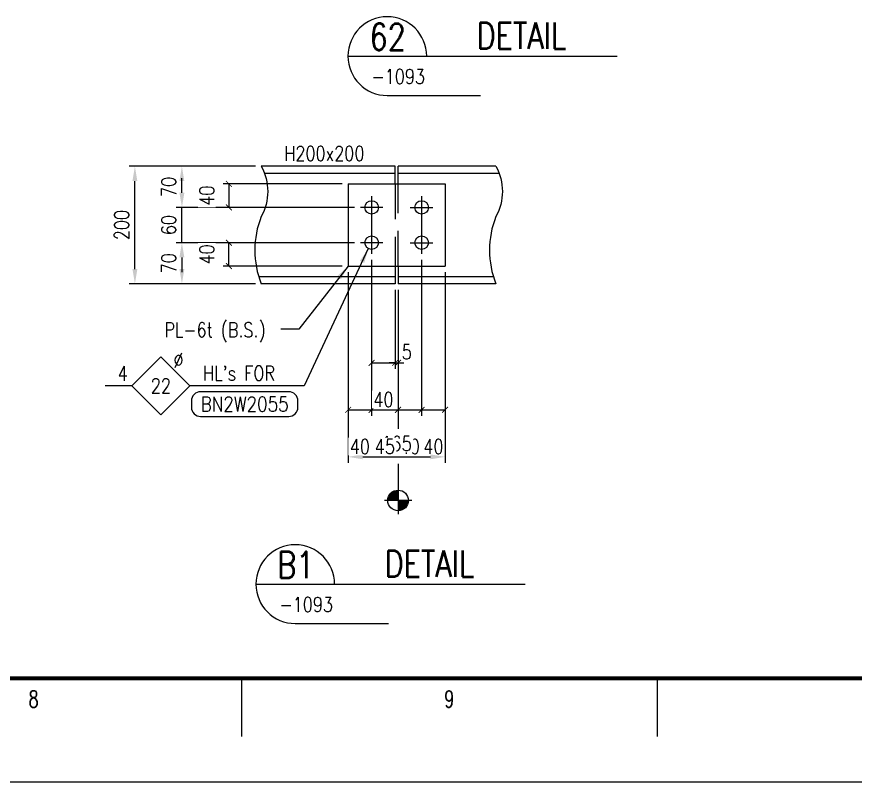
# Model space of a CAD drawing. Header units: millimetres. Extents: x 0 to 232280, y -26939 to 23794.
# Drawn here: x 131097 to 136805, y -26898 to -21686 of the extents above; entities that cross this region are included whole.
import ezdxf
from ezdxf.enums import TextEntityAlignment as Align

# ---------------------------------------------------------------- set-up
doc = ezdxf.new("R2010")
doc.units = ezdxf.units.MM
doc.header["$LTSCALE"] = 30
doc.linetypes.add('JNK-CENTER', pattern=[34, 30, -1.5, 1, -1.5])
doc.linetypes.add('JNK-HIDDEN', pattern=[3, 2, -1])
for name, color, linetype in [('CEN-R', 1, 'JNK-CENTER'), ('CON-C', 4, 'Continuous'), ('CON-G', 3, 'Continuous'), ('CON-W', 7, 'Continuous'), ('CON-Y', 2, 'Continuous'), ('Dim-W', 7, 'Continuous'), ('HID-Y', 2, 'JNK-HIDDEN'), ('STL-OBJT', 7, 'Continuous'), ('TXT-Y', 2, 'Continuous')]:
    doc.layers.add(name, color=color, linetype=linetype)
doc.styles.add('ROMANS', font='ROMANS.shx', dxfattribs={"width": 0.8})
doc.styles.add('SIMPLEX', font='simplex.shx', dxfattribs={"width": 0.8})
doc.dimstyles.new('DIM40', dxfattribs={"dimscale": 40, "dimtxt": 2.5, "dimasz": 2.5, "dimexe": 1, "dimexo": 1, "dimgap": 1, "dimtad": 1, "dimdec": 0, "dimdsep": 46, "dimtxsty": 'SIMPLEX', "dimcen": 0, "dimclrd": 7, "dimclre": 7, "dimclrt": 2, "dimadec": 1, "dimazin": 2, "dimtfac": 1, "dimtdec": 0, "dimtix": 1, "dimtmove": 2, "dimatfit": 2, "dimfxl": 1, "dimtolj": 1, "dimtzin": 0, "dimarcsym": 1})
doc.dimstyles.new('DIM40x4', dxfattribs={"dimscale": 40, "dimtxt": 2.5, "dimasz": 2.5, "dimexe": 1, "dimexo": 1, "dimgap": 1, "dimtad": 1, "dimdec": 1, "dimlfac": 0.25, "dimdsep": 46, "dimtxsty": 'SIMPLEX', "dimcen": 2.5, "dimclrd": 7, "dimclre": 7, "dimclrt": 2, "dimadec": 1, "dimazin": 2, "dimtfac": 1, "dimtdec": 1, "dimtmove": 2, "dimatfit": 3, "dimfxl": 1, "dimtfill": 1, "dimtolj": 1, "dimtzin": 0, "dimarcsym": 1})

# ---------------------------------------------------------------- blocks, each defined once
blk = doc.blocks.new('TITLE')
at = {"color": 7}
for p, q in [((594.15, 17.68), (594.15, 7.78)), ((664.88, 17.68), (664.88, 7.78)), ((841, 0), (0, 0))]:
    blk.add_line(p, q, dxfattribs=at)
at = {"color": 7, "const_width": 0.707}
blk.add_lwpolyline([(28.29, 17.68), (823.67, 17.68)], dxfattribs=at)
at = {"color": 7, "style": 'ROMANS', "width": 0.7}
for s, p in [('8', (558.78, 14.15)), ('9', (629.51, 14.15))]:
    blk.add_text(s, height=2.83, dxfattribs=at).set_placement(p, align=Align.MIDDLE)
blk = doc.blocks.new('A$C2A8A663C')
at = {"layer": 'CEN-R'}
for p, q in [((-45, -50.8), (-45, -149.2)), ((40, -50.8), (40, -149.2)), ((-25.8, -70), (-64.2, -70)), ((-25.8, -70), (-64.2, -70)), ((20.8, -70), (59.2, -70)), ((20.8, -70), (59.2, -70)), ((-45, -110.8), (-45, -149.2)), ((40, -110.8), (40, -149.2)), ((-25.8, -130), (-64.2, -130)), ((-25.8, -130), (-64.2, -130)), ((20.8, -130), (59.2, -130)), ((20.8, -130), (59.2, -130))]:
    blk.add_line(p, q, dxfattribs=at)
at = {"layer": 'CON-G'}
for p, q in [((-5, -24), (-5, 0)), ((0, -24), (0, 0)), ((-5, -30), (-5, -24)), ((0, -30), (0, -24)), ((-85, -30), (80, -30)), ((-85, -30), (-85, -170)), ((80, -30), (80, -170)), ((-85, -170), (80, -170)), ((-5, -170), (-5, -176)), ((0, -170), (0, -176)), ((-5, -176), (-5, -200)), ((0, -176), (0, -200))]:
    blk.add_line(p, q, dxfattribs=at)
for centre in [(-45, -70), (40, -70), (-45, -130), (40, -130)]:
    blk.add_circle(centre, 11.5, dxfattribs=at)
at = {"layer": 'HID-Y'}
for p, q in [((-5, -30), (-5, -170)), ((0, -170), (0, -30))]:
    blk.add_line(p, q, dxfattribs=at)
blk = doc.blocks.new('_ArchTick')
at = {"color": 0, "linetype": 'ByBlock', "const_width": 0.15}
blk.add_lwpolyline([(-0.5, -0.5), (0.5, 0.5)], dxfattribs=at)
blk = doc.blocks.new('*D4041')
at = {"layer": 'DEFPOINTS', "color": 0, "ltscale": 0.5, "transparency": 16777216}
for p in [(133672.8, -23504), (133692.8, -23504)]:
    blk.add_point(p, dxfattribs=at)
at = {"layer": 'Dim-W', "color": 7, "lineweight": -2, "ltscale": 0.5, "transparency": 16777216}
for p, q in [((133672.8, -23544), (133672.8, -24082.5)), ((133692.8, -23544), (133692.8, -24082.5)), ((133672.8, -24042.5), (133632.8, -24042.5)), ((133692.8, -24042.5), (133732.8, -24042.5))]:
    blk.add_line(p, q, dxfattribs=at)
at = {"layer": 'Dim-W', "color": 2, "ltscale": 0.5, "transparency": 16777216, "insert": (133751.5, -23967.4), "char_height": 100, "attachment_point": 5, "style": 'SIMPLEX', "bg_fill": 3, "box_fill_scale": 1.1, "bg_fill_color": 256, "bg_fill_true_color": 13158600, "bg_fill_transparency": 0}
blk.add_mtext('\\A1;5', dxfattribs=at)
at = {"layer": 'DEFPOINTS', "color": 0, "ltscale": 0.5, "transparency": 16777216}
blk.add_point((133692.8, -24042.5), dxfattribs=at)
at = {"layer": 'Dim-W', "color": 7, "lineweight": -2, "ltscale": 0.5, "transparency": 16777216}
blk.add_line((133672.8, -24042.5), (133692.8, -24042.5), dxfattribs=at)
at = {"layer": 'Dim-W', "color": 7, "lineweight": -2, "ltscale": 0.5, "transparency": 16777216, "xscale": 40, "yscale": 40, "zscale": 40}
blk.add_blockref('_ArchTick', (133672.8, -24042.5), dxfattribs=at)
at = {"layer": 'Dim-W', "color": 7, "lineweight": -2, "ltscale": 0.5, "transparency": 16777216, "xscale": 40, "yscale": 40, "zscale": 40, "rotation": 180}
blk.add_blockref('_ArchTick', (133692.8, -24042.5), dxfattribs=at)
blk = doc.blocks.new('*D4042')
at = {"layer": 'DEFPOINTS', "color": 0, "ltscale": 0.5, "transparency": 16777216}
for p in [(133852.8, -23300.7), (133692.8, -23544), (133852.8, -24362.5)]:
    blk.add_point(p, dxfattribs=at)
at = {"layer": 'Dim-W', "color": 7, "lineweight": -2, "ltscale": 0.5, "transparency": 16777216}
for p, q in [((133852.8, -23340.7), (133852.8, -24402.5)), ((133692.8, -23584), (133692.8, -24402.5)), ((133692.8, -24362.5), (133852.8, -24362.5))]:
    blk.add_line(p, q, dxfattribs=at)
at = {"layer": 'Dim-W', "color": 7, "lineweight": -2, "ltscale": 0.5, "transparency": 16777216, "xscale": 40, "yscale": 40, "zscale": 40, "rotation": 180}
blk.add_blockref('_ArchTick', (133692.8, -24362.5), dxfattribs=at)
at = {"layer": 'Dim-W', "color": 7, "lineweight": -2, "ltscale": 0.5, "transparency": 16777216, "xscale": 40, "yscale": 40, "zscale": 40}
blk.add_blockref('_ArchTick', (133852.8, -24362.5), dxfattribs=at)
at = {"layer": 'Dim-W', "color": 2, "ltscale": 0.5, "transparency": 16777216, "insert": (133772.8, -24612.5), "char_height": 100, "attachment_point": 5, "style": 'SIMPLEX', "bg_fill": 3, "box_fill_scale": 1.1, "bg_fill_color": 256, "bg_fill_true_color": 13158600, "bg_fill_transparency": 0}
blk.add_mtext('\\A1;40', dxfattribs=at)
blk = doc.blocks.new('*D4043')
at = {"layer": 'DEFPOINTS', "color": 0, "ltscale": 0.5, "transparency": 16777216}
for p in [(133852.8, -23340.7), (134012.8, -23384), (134012.8, -24362.5)]:
    blk.add_point(p, dxfattribs=at)
at = {"layer": 'Dim-W', "color": 7, "lineweight": -2, "ltscale": 0.5, "transparency": 16777216}
for p, q in [((133852.8, -23380.7), (133852.8, -24402.5)), ((134012.8, -23424), (134012.8, -24402.5)), ((133852.8, -24362.5), (134012.8, -24362.5))]:
    blk.add_line(p, q, dxfattribs=at)
at = {"layer": 'Dim-W', "color": 7, "lineweight": -2, "ltscale": 0.5, "transparency": 16777216, "xscale": 40, "yscale": 40, "zscale": 40, "rotation": 180}
blk.add_blockref('_ArchTick', (133852.8, -24362.5), dxfattribs=at)
at = {"layer": 'Dim-W', "color": 7, "lineweight": -2, "ltscale": 0.5, "transparency": 16777216, "xscale": 40, "yscale": 40, "zscale": 40}
blk.add_blockref('_ArchTick', (134012.8, -24362.5), dxfattribs=at)
at = {"layer": 'Dim-W', "color": 2, "ltscale": 0.5, "transparency": 16777216, "insert": (133932.8, -24612.5), "char_height": 100, "attachment_point": 5, "style": 'SIMPLEX', "bg_fill": 3, "box_fill_scale": 1.1, "bg_fill_color": 256, "bg_fill_true_color": 13158600, "bg_fill_transparency": 0}
blk.add_mtext('\\A1;40', dxfattribs=at)
blk = doc.blocks.new('*D4044')
at = {"layer": 'DEFPOINTS', "color": 0, "ltscale": 0.5, "transparency": 16777216}
for p in [(133352.8, -23384), (134012.8, -23384), (134012.8, -24682.5)]:
    blk.add_point(p, dxfattribs=at)
at = {"layer": 'Dim-W', "color": 7, "lineweight": -2, "ltscale": 0.5, "transparency": 16777216}
for p, q in [((133352.8, -23424), (133352.8, -24722.5)), ((134012.8, -23424), (134012.8, -24722.5)), ((133452.8, -24682.5), (133912.8, -24682.5))]:
    blk.add_line(p, q, dxfattribs=at)
at = {"layer": 'Dim-W', "color": 7, "ltscale": 0.5, "transparency": 16777216}
for points in [[(133452.8, -24665.8), (133452.8, -24699.1), (133352.8, -24682.5)], [(133912.8, -24665.8), (133912.8, -24699.1), (134012.8, -24682.5)]]:
    blk.add_solid(points, dxfattribs=at)
at = {"layer": 'Dim-W', "color": 2, "ltscale": 0.5, "transparency": 16777216, "insert": (133682.8, -24592.5), "char_height": 100, "attachment_point": 5, "style": 'SIMPLEX', "bg_fill": 3, "box_fill_scale": 1.1, "bg_fill_color": 256, "bg_fill_true_color": 13158600, "bg_fill_transparency": 0}
blk.add_mtext('\\A1;165', dxfattribs=at)
blk = doc.blocks.new('*D4045')
at = {"layer": 'DEFPOINTS', "color": 0, "ltscale": 0.5, "transparency": 16777216}
for p in [(133512.8, -23300.7), (133692.8, -23544), (133692.8, -24362.5)]:
    blk.add_point(p, dxfattribs=at)
at = {"layer": 'Dim-W', "color": 7, "lineweight": -2, "ltscale": 0.5, "transparency": 16777216}
for p, q in [((133512.8, -23340.7), (133512.8, -24402.5)), ((133692.8, -23584), (133692.8, -24402.5)), ((133512.8, -24362.5), (133692.8, -24362.5))]:
    blk.add_line(p, q, dxfattribs=at)
at = {"layer": 'Dim-W', "color": 7, "lineweight": -2, "ltscale": 0.5, "transparency": 16777216, "xscale": 40, "yscale": 40, "zscale": 40, "rotation": 180}
blk.add_blockref('_ArchTick', (133512.8, -24362.5), dxfattribs=at)
at = {"layer": 'Dim-W', "color": 7, "lineweight": -2, "ltscale": 0.5, "transparency": 16777216, "xscale": 40, "yscale": 40, "zscale": 40}
blk.add_blockref('_ArchTick', (133692.8, -24362.5), dxfattribs=at)
at = {"layer": 'Dim-W', "color": 2, "ltscale": 0.5, "transparency": 16777216, "insert": (133602.8, -24612.5), "char_height": 100, "attachment_point": 5, "style": 'SIMPLEX', "bg_fill": 3, "box_fill_scale": 1.1, "bg_fill_color": 256, "bg_fill_true_color": 13158600, "bg_fill_transparency": 0}
blk.add_mtext('\\A1;45', dxfattribs=at)
blk = doc.blocks.new('*D4046')
at = {"layer": 'DEFPOINTS', "color": 0, "ltscale": 0.5, "transparency": 16777216}
for p in [(133512.8, -23340.7), (133352.8, -23424), (133512.8, -24362.5)]:
    blk.add_point(p, dxfattribs=at)
at = {"layer": 'Dim-W', "color": 7, "lineweight": -2, "ltscale": 0.5, "transparency": 16777216}
for p, q in [((133512.8, -23380.7), (133512.8, -24402.5)), ((133352.8, -23464), (133352.8, -24402.5)), ((133352.8, -24362.5), (133512.8, -24362.5))]:
    blk.add_line(p, q, dxfattribs=at)
at = {"layer": 'Dim-W', "color": 7, "lineweight": -2, "ltscale": 0.5, "transparency": 16777216, "xscale": 40, "yscale": 40, "zscale": 40, "rotation": 180}
blk.add_blockref('_ArchTick', (133352.8, -24362.5), dxfattribs=at)
at = {"layer": 'Dim-W', "color": 7, "lineweight": -2, "ltscale": 0.5, "transparency": 16777216, "xscale": 40, "yscale": 40, "zscale": 40}
blk.add_blockref('_ArchTick', (133512.8, -24362.5), dxfattribs=at)
at = {"layer": 'Dim-W', "color": 2, "ltscale": 0.5, "transparency": 16777216, "insert": (133432.8, -24612.5), "char_height": 100, "attachment_point": 5, "style": 'SIMPLEX', "bg_fill": 3, "box_fill_scale": 1.1, "bg_fill_color": 256, "bg_fill_true_color": 13158600, "bg_fill_transparency": 0}
blk.add_mtext('\\A1;40', dxfattribs=at)
blk = doc.blocks.new('*D4047')
at = {"layer": 'DEFPOINTS', "color": 0, "ltscale": 0.5, "transparency": 16777216}
for p in [(133512.8, -23340.7), (133672.8, -23504), (133672.8, -24042.5)]:
    blk.add_point(p, dxfattribs=at)
at = {"layer": 'Dim-W', "color": 7, "lineweight": -2, "ltscale": 0.5, "transparency": 16777216}
for p, q in [((133512.8, -23380.7), (133512.8, -24082.5)), ((133672.8, -23544), (133672.8, -24082.5)), ((133512.8, -24042.5), (133672.8, -24042.5))]:
    blk.add_line(p, q, dxfattribs=at)
at = {"layer": 'Dim-W', "color": 7, "lineweight": -2, "ltscale": 0.5, "transparency": 16777216, "xscale": 40, "yscale": 40, "zscale": 40, "rotation": 180}
blk.add_blockref('_ArchTick', (133512.8, -24042.5), dxfattribs=at)
at = {"layer": 'Dim-W', "color": 7, "lineweight": -2, "ltscale": 0.5, "transparency": 16777216, "xscale": 40, "yscale": 40, "zscale": 40}
blk.add_blockref('_ArchTick', (133672.8, -24042.5), dxfattribs=at)
at = {"layer": 'Dim-W', "color": 2, "ltscale": 0.5, "transparency": 16777216, "insert": (133592.8, -24292.5), "char_height": 100, "attachment_point": 5, "style": 'SIMPLEX', "bg_fill": 3, "box_fill_scale": 1.1, "bg_fill_color": 256, "bg_fill_true_color": 13158600, "bg_fill_transparency": 0}
blk.add_mtext('\\A1;40', dxfattribs=at)
blk = doc.blocks.new('*D4048')
at = {"layer": 'DEFPOINTS', "color": 0, "ltscale": 0.5, "transparency": 16777216}
for p in [(132221.4, -22984), (133396.2, -22984), (133436.2, -23224)]:
    blk.add_point(p, dxfattribs=at)
at = {"layer": 'Dim-W', "color": 7, "lineweight": -2, "ltscale": 0.5, "transparency": 16777216}
for p, q in [((132221.4, -22884), (132221.4, -22784)), ((133356.2, -22984), (132181.4, -22984)), ((132221.4, -23224), (132221.4, -22984)), ((133396.2, -23224), (132181.4, -23224)), ((132221.4, -23324), (132221.4, -23424))]:
    blk.add_line(p, q, dxfattribs=at)
at = {"layer": 'Dim-W', "color": 7, "ltscale": 0.5, "transparency": 16777216}
for points in [[(132204.8, -22884), (132238.1, -22884), (132221.4, -22984)], [(132204.8, -23324), (132238.1, -23324), (132221.4, -23224)]]:
    blk.add_solid(points, dxfattribs=at)
at = {"layer": 'Dim-W', "color": 2, "ltscale": 0.5, "transparency": 16777216, "insert": (132131.4, -23104), "char_height": 100, "attachment_point": 5, "rotation": 90, "style": 'SIMPLEX', "bg_fill": 3, "box_fill_scale": 1.1, "bg_fill_color": 256, "bg_fill_true_color": 13158600, "bg_fill_transparency": 0}
blk.add_mtext('\\A1;60', dxfattribs=at)
blk = doc.blocks.new('*D4049')
at = {"layer": 'DEFPOINTS', "color": 0, "ltscale": 0.5, "transparency": 16777216}
for p in [(133396.2, -23224), (132221.4, -23504), (132761.3, -23504)]:
    blk.add_point(p, dxfattribs=at)
at = {"layer": 'Dim-W', "color": 7, "lineweight": -2, "ltscale": 0.5, "transparency": 16777216}
for p, q in [((133356.2, -23224), (132181.4, -23224)), ((132221.4, -23324), (132221.4, -23404)), ((132721.3, -23504), (132181.4, -23504))]:
    blk.add_line(p, q, dxfattribs=at)
at = {"layer": 'Dim-W', "color": 7, "ltscale": 0.5, "transparency": 16777216}
for points in [[(132204.8, -23324), (132238.1, -23324), (132221.4, -23224)], [(132204.8, -23404), (132238.1, -23404), (132221.4, -23504)]]:
    blk.add_solid(points, dxfattribs=at)
at = {"layer": 'Dim-W', "color": 2, "ltscale": 0.5, "transparency": 16777216, "insert": (132131.4, -23364), "char_height": 100, "attachment_point": 5, "rotation": 90, "style": 'SIMPLEX', "bg_fill": 3, "box_fill_scale": 1.1, "bg_fill_color": 256, "bg_fill_true_color": 13158600, "bg_fill_transparency": 0}
blk.add_mtext('\\A1;70', dxfattribs=at)
blk = doc.blocks.new('*D4050')
at = {"layer": 'DEFPOINTS', "color": 0, "ltscale": 0.5, "transparency": 16777216}
for p in [(132221.4, -22704), (132761.3, -22704), (133396.2, -22984)]:
    blk.add_point(p, dxfattribs=at)
at = {"layer": 'Dim-W', "color": 7, "lineweight": -2, "ltscale": 0.5, "transparency": 16777216}
for p, q in [((132721.3, -22704), (132181.4, -22704)), ((132221.4, -22884), (132221.4, -22804)), ((133356.2, -22984), (132181.4, -22984))]:
    blk.add_line(p, q, dxfattribs=at)
at = {"layer": 'Dim-W', "color": 7, "ltscale": 0.5, "transparency": 16777216}
for points in [[(132204.8, -22804), (132238.1, -22804), (132221.4, -22704)], [(132204.8, -22884), (132238.1, -22884), (132221.4, -22984)]]:
    blk.add_solid(points, dxfattribs=at)
at = {"layer": 'Dim-W', "color": 2, "ltscale": 0.5, "transparency": 16777216, "insert": (132131.4, -22844), "char_height": 100, "attachment_point": 5, "rotation": 90, "style": 'SIMPLEX', "bg_fill": 3, "box_fill_scale": 1.1, "bg_fill_color": 256, "bg_fill_true_color": 13158600, "bg_fill_transparency": 0}
blk.add_mtext('\\A1;70', dxfattribs=at)
blk = doc.blocks.new('*D4051')
at = {"layer": 'DEFPOINTS', "color": 0, "ltscale": 0.5, "transparency": 16777216}
for p in [(131901.4, -22704), (132721.3, -22704), (132721.3, -23504)]:
    blk.add_point(p, dxfattribs=at)
at = {"layer": 'Dim-W', "color": 7, "lineweight": -2, "ltscale": 0.5, "transparency": 16777216}
for p, q in [((132681.3, -22704), (131861.4, -22704)), ((131901.4, -23404), (131901.4, -22804)), ((132681.3, -23504), (131861.4, -23504))]:
    blk.add_line(p, q, dxfattribs=at)
at = {"layer": 'Dim-W', "color": 7, "ltscale": 0.5, "transparency": 16777216}
for points in [[(131884.8, -22804), (131918.1, -22804), (131901.4, -22704)], [(131884.8, -23404), (131918.1, -23404), (131901.4, -23504)]]:
    blk.add_solid(points, dxfattribs=at)
at = {"layer": 'Dim-W', "color": 2, "ltscale": 0.5, "transparency": 16777216, "insert": (131811.4, -23104), "char_height": 100, "attachment_point": 5, "rotation": 90, "style": 'SIMPLEX', "bg_fill": 3, "box_fill_scale": 1.1, "bg_fill_color": 256, "bg_fill_true_color": 13158600, "bg_fill_transparency": 0}
blk.add_mtext('\\A1;200', dxfattribs=at)
blk = doc.blocks.new('*D4052')
at = {"layer": 'DEFPOINTS', "color": 0, "ltscale": 0.5, "transparency": 16777216}
for p in [(133352.8, -22824), (132541.4, -22984), (133436.2, -22984)]:
    blk.add_point(p, dxfattribs=at)
at = {"layer": 'Dim-W', "color": 7, "lineweight": -2, "ltscale": 0.5, "transparency": 16777216}
for p, q in [((133312.8, -22824), (132501.4, -22824)), ((132541.4, -22824), (132541.4, -22984)), ((133396.2, -22984), (132501.4, -22984))]:
    blk.add_line(p, q, dxfattribs=at)
at = {"layer": 'Dim-W', "color": 7, "lineweight": -2, "ltscale": 0.5, "transparency": 16777216, "xscale": 40, "yscale": 40, "zscale": 40}
for p, rotation in [((132541.4, -22824), 90), ((132541.4, -22984), 270)]:
    blk.add_blockref('_ArchTick', p, dxfattribs=dict(at, rotation=rotation))
at = {"layer": 'Dim-W', "color": 2, "ltscale": 0.5, "transparency": 16777216, "insert": (132391.4, -22904), "char_height": 100, "attachment_point": 5, "rotation": 90, "style": 'SIMPLEX', "bg_fill": 3, "box_fill_scale": 1.1, "bg_fill_color": 256, "bg_fill_true_color": 13158600, "bg_fill_transparency": 0}
blk.add_mtext('\\A1;40', dxfattribs=at)
blk = doc.blocks.new('*D4053')
at = {"layer": 'DEFPOINTS', "color": 0, "ltscale": 0.5, "transparency": 16777216}
for p in [(132541.4, -23224), (133436.2, -23224), (133352.8, -23384)]:
    blk.add_point(p, dxfattribs=at)
at = {"layer": 'Dim-W', "color": 7, "lineweight": -2, "ltscale": 0.5, "transparency": 16777216}
for p, q in [((133396.2, -23224), (132501.4, -23224)), ((132541.4, -23384), (132541.4, -23224)), ((133312.8, -23384), (132501.4, -23384))]:
    blk.add_line(p, q, dxfattribs=at)
at = {"layer": 'Dim-W', "color": 7, "lineweight": -2, "ltscale": 0.5, "transparency": 16777216, "xscale": 40, "yscale": 40, "zscale": 40}
for p, rotation in [((132541.4, -23224), 90), ((132541.4, -23384), 270)]:
    blk.add_blockref('_ArchTick', p, dxfattribs=dict(at, rotation=rotation))
at = {"layer": 'Dim-W', "color": 2, "ltscale": 0.5, "transparency": 16777216, "insert": (132391.4, -23304), "char_height": 100, "attachment_point": 5, "rotation": 90, "style": 'SIMPLEX', "bg_fill": 3, "box_fill_scale": 1.1, "bg_fill_color": 256, "bg_fill_true_color": 13158600, "bg_fill_transparency": 0}
blk.add_mtext('\\A1;40', dxfattribs=at)
blk = doc.blocks.new('BOLTHOLE')
at = {"layer": 'CON-W'}
blk.add_line((25.7, 0), (9.9, 0), dxfattribs=at)
blk.add_lwpolyline([(0, 0), (4.95, 4.95), (9.9, 0), (4.95, -4.95)], close=True, dxfattribs=at)
at = {"layer": 'CON-Y', "style": 'SIMPLEX', "width": 0.8}
for s, p in [('%%C', (8.81, 3.12)), ("HL's FOR", (24.37, 0.9))]:
    blk.add_text(s, height=2.5, dxfattribs=at).set_placement(p, align=Align.RIGHT)
blk.add_attdef('4', text='', height=2.5, dxfattribs=at).set_placement((-0.69, 0.87), align=Align.RIGHT)
blk.add_attdef('22', text='', height=2.5, dxfattribs=at).set_placement((4.95, 0), align=Align.MIDDLE_CENTER)
blk = doc.blocks.new('boltmark')
at = {"layer": 'CON-Y'}
blk.add_lwpolyline([(0, -4.2), (15, -4.2, 0.414214), (16.56, -2.64), (16.56, -1.56, 0.414214), (15, 0), (0, 0, 0.414214), (-1.56, -1.56), (-1.56, -2.64, 0.414214)], format="xyb", close=True, dxfattribs=at)
at = {"layer": 'CON-G', "style": 'SIMPLEX', "width": 0.802523}
blk.add_attdef('BN2W1650', text='', height=2.5, dxfattribs=at).set_placement((0, -3.35), (15, -3.35), align=Align.FIT)
blk = doc.blocks.new('SECTITLE')
at = {"layer": 'CON-G'}
for p, q in [((-1.7, 0), (44.1, 0)), ((5, -6.7), (20.86, -6.7))]:
    blk.add_line(p, q, dxfattribs=at)
blk.add_arc((5, 0), 6.7, 0, 270, dxfattribs=at)
at = {"layer": 'CON-C', "style": 'SIMPLEX', "width": 0.8}
for tag, p in [('ELEVATION', (27.83, 1.22)), ('A', (5.06, 1.04))]:
    blk.add_attdef(tag, text='', height=4.5, dxfattribs=at).set_placement(p, align=Align.CENTER)
at = {"layer": 'CON-Y', "style": 'SIMPLEX', "width": 0.8}
blk.add_attdef('SCALE', text='', height=2.5, dxfattribs=at).set_placement((44.9, -3.72), align=Align.RIGHT)
blk.add_attdef('H0000-0000', (1.54, -4.72), '', height=2.5, dxfattribs=at)
blk = doc.blocks.new('FS-MARK')
h = blk.add_hatch(color=256)
edge = h.paths.add_edge_path()
edge.add_arc((0, 0), 1.75, 90, 180)
edge.add_line((-1.75, 0), (0, 0))
edge.add_line((0, 0), (0, 1.75))
h = blk.add_hatch(color=256)
edge = h.paths.add_edge_path()
edge.add_line((0, 0), (0, -1.75))
edge.add_arc((0, 0), 1.75, 270, 360)
edge.add_line((1.75, 0), (0, 0))
for p, q in [((0, 2.33), (0, -2.33)), ((2.33, 0), (-2.33, 0))]:
    blk.add_line(p, q)
blk.add_circle((0, 0), 1.75)
at = {"layer": 'CON-Y', "style": 'SIMPLEX', "width": 0.8}
blk.add_attdef('F.S.', (3.19, 1), '', height=2.5, dxfattribs=at)

msp = doc.modelspace()

# ---------------------------------------------------------------- linework, layer by layer
at = {"layer": 'CON-G'}
for p, q in [((133672.83, -22704.02), (132761.33, -22704.02)), ((134358.67, -22704.02), (133692.83, -22704.02)), ((133672.83, -22752.02), (132783.35, -22752.02)), ((134380.7, -22752.02), (133692.83, -22752.02)), ((133672.83, -23456.02), (132744.55, -23456.02)), ((134341.9, -23456.02), (133692.83, -23456.02)), ((133672.83, -23504.02), (132761.33, -23504.02)), ((134358.67, -23504.02), (133692.83, -23504.02))]:
    msp.add_line(p, q, dxfattribs=at)
at = {"layer": 'CON-W'}
msp.add_line((131880.23, -24199.07), (131699.04, -24199.07), dxfattribs=at)
for points in [[(132761.33, -22704.02, -0.2579286), (132761.33, -23046.38, 0.190825), (132761.33, -23504.02)], [(134358.67, -22704.02, -0.2579286), (134358.67, -23046.38, 0.190825), (134358.67, -23504.02)]]:
    msp.add_lwpolyline(points, format="xyb", dxfattribs=at)
at = {"layer": 'Dim-W'}
msp.add_line((133052.48, -24199.07), (132908.1, -24199.07), dxfattribs=at)

# ---------------------------------------------------------------- block references
at = {"linetype": 'ByBlock', "xscale": 39.99999999599994, "yscale": 39.99999999599994, "zscale": 39.99999999599994}
msp.add_blockref('TITLE', (108860.97, -26898.29), dxfattribs=at)
at = {"xscale": 40, "yscale": 40, "zscale": 40}
msp.add_blockref('BOLTHOLE', (131880.23, -24199.07), dxfattribs=at).add_auto_attribs({'4': '4', '22': '22'})
ref = msp.add_blockref('boltmark', (132348.61, -24239.07), dxfattribs=dict(xscale=40, yscale=40, zscale=40))
ref.add_attrib('BN2W1650', 'BN2W2055', dxfattribs={"layer": 'CON-G', "height": 100, "style": 'SIMPLEX', "width": 0.782585}).set_placement((132348.61, -24373.05), (132948.59, -24373.05), align=Align.FIT)
at = {"layer": 'CON-W'}
ref = msp.add_blockref('SECTITLE', (133419.49, -21953.52), dxfattribs=dict(at, xscale=40, yscale=40, zscale=40))
ref.add_attrib('H0000-0000', '-1093', (133512.7, -22142.32), dxfattribs={"layer": 'CON-Y', "height": 100, "style": 'SIMPLEX', "width": 0.8})
ref.add_attrib('A', '62', dxfattribs={"layer": 'CON-C', "height": 180, "style": 'SIMPLEX', "width": 0.8}).set_placement((133621.89, -21911.92), align=Align.CENTER)
ref.add_attrib('ELEVATION', 'DETAIL', dxfattribs={"layer": 'CON-C', "height": 180, "style": 'SIMPLEX', "width": 0.8}).set_placement((134532.69, -21904.72), align=Align.CENTER)
ref = msp.add_blockref('SECTITLE', (132793.15, -25549.13), dxfattribs=dict(at, xscale=40, yscale=40, zscale=40))
ref.add_attrib('H0000-0000', '-1093', (132886.35, -25737.93), dxfattribs={"layer": 'CON-Y', "height": 100, "style": 'SIMPLEX', "width": 0.8})
ref.add_attrib('A', 'B1', dxfattribs={"layer": 'CON-C', "height": 180, "style": 'SIMPLEX', "width": 0.8}).set_placement((132995.55, -25507.53), align=Align.CENTER)
ref.add_attrib('ELEVATION', 'DETAIL', dxfattribs={"layer": 'CON-C', "height": 180, "style": 'SIMPLEX', "width": 0.8}).set_placement((133906.35, -25500.33), align=Align.CENTER)
at = {"layer": 'Dim-W', "ltscale": 0.5, "xscale": 4, "yscale": 4, "zscale": 4}
msp.add_blockref('A$C2A8A663C', (133692.83, -22704.02), dxfattribs=at)
at = {"layer": 'STL-OBJT', "xscale": 40, "yscale": 40, "zscale": 40}
msp.add_blockref('FS-MARK', (133692.83, -24979.17), dxfattribs=at)

# ---------------------------------------------------------------- texts
at = {"layer": 'CON-Y', "style": 'SIMPLEX', "width": 0.8}
msp.add_text('PL-6t (B.S.)', height=100, dxfattribs=at).set_placement((132101.95, -23867.7))
at = {"layer": 'TXT-Y', "color": 2, "style": 'SIMPLEX', "width": 0.8}
msp.add_text('H200x200', height=100, dxfattribs=at).set_placement((132918.45, -22666.35))

# ---------------------------------------------------------------- next in the draw order: dimensions: what is measured, and where the dimension line sits
at = {"layer": 'Dim-W', "ltscale": 0.5}
dim = msp.add_linear_dim(base=(133692.83, -24042.46), p1=(133672.83, -23504.02), p2=(133692.83, -23504.02), dimstyle='DIM40x4', override={"dimasz": 1, "dimblk1": 'ArchTick', "dimblk2": 'ArchTick', "dimsah": 1}, dxfattribs=at)
dim.commit()
dim.dimension.update_dxf_attribs({"geometry": '*D4041', "text_midpoint": (133751.5, -23967.4), "dimtype": 160})

# ---------------------------------------------------------------- next in the draw order: dimensions: what is measured, and where the dimension line sits
dim = msp.add_linear_dim(base=(133852.83, -24362.46), p1=(133692.83, -23544.02), p2=(133852.83, -23300.69), dimstyle='DIM40x4', override={"dimasz": 1, "dimblk1": 'ArchTick', "dimblk2": 'ArchTick', "dimsah": 1}, dxfattribs=at)
dim.commit()
dim.dimension.update_dxf_attribs({"geometry": '*D4042', "text_midpoint": (133772.83, -24612.46)})

# ---------------------------------------------------------------- next in the draw order: dimensions: what is measured, and where the dimension line sits
dim = msp.add_linear_dim(base=(134012.83, -24362.46), p1=(133852.83, -23340.69), p2=(134012.83, -23384.02), dimstyle='DIM40x4', override={"dimasz": 1, "dimblk1": 'ArchTick', "dimblk2": 'ArchTick', "dimsah": 1}, dxfattribs=at)
dim.commit()
dim.dimension.update_dxf_attribs({"geometry": '*D4043', "text_midpoint": (133932.83, -24612.46)})

# ---------------------------------------------------------------- next in the draw order: dimensions: what is measured, and where the dimension line sits
dim = msp.add_linear_dim(base=(134012.83, -24682.46), p1=(133352.83, -23384.02), p2=(134012.83, -23384.02), dimstyle='DIM40x4', dxfattribs=at)
dim.commit()
dim.dimension.update_dxf_attribs({"geometry": '*D4044', "text_midpoint": (133682.83, -24592.46)})

# ---------------------------------------------------------------- next in the draw order: linework, layer by layer
msp.add_line((133692.83, -24730.9), (133692.83, -25000.56), dxfattribs=at)

# ---------------------------------------------------------------- next in the draw order: dimensions: what is measured, and where the dimension line sits
dim = msp.add_linear_dim(base=(133692.83, -24362.46), p1=(133512.83, -23300.69), p2=(133692.83, -23544.02), dimstyle='DIM40x4', override={"dimasz": 1, "dimblk1": 'ArchTick', "dimblk2": 'ArchTick', "dimsah": 1}, dxfattribs=at)
dim.commit()
dim.dimension.update_dxf_attribs({"geometry": '*D4045', "text_midpoint": (133602.83, -24612.46)})

# ---------------------------------------------------------------- next in the draw order: linework, layer by layer
msp.add_line((133692.83, -24402.46), (133692.83, -24492.51), dxfattribs=at)

# ---------------------------------------------------------------- next in the draw order: dimensions: what is measured, and where the dimension line sits
dim = msp.add_linear_dim(base=(133512.83, -24362.46), p1=(133352.83, -23424.02), p2=(133512.83, -23340.69), dimstyle='DIM40x4', override={"dimasz": 1, "dimblk1": 'ArchTick', "dimblk2": 'ArchTick', "dimsah": 1}, dxfattribs=at)
dim.commit()
dim.dimension.update_dxf_attribs({"geometry": '*D4046', "text_midpoint": (133432.83, -24612.46)})

# ---------------------------------------------------------------- next in the draw order: dimensions: what is measured, and where the dimension line sits
dim = msp.add_linear_dim(base=(132221.42, -22984.02), p1=(133436.16, -23224.02), p2=(133396.16, -22984.02), angle=90, dimstyle='DIM40x4', dxfattribs=at)
dim.commit()
dim.dimension.update_dxf_attribs({"geometry": '*D4048', "text_midpoint": (132131.42, -23104.02)})
dim = msp.add_linear_dim(base=(133672.83, -24042.46), p1=(133512.83, -23340.69), p2=(133672.83, -23504.02), dimstyle='DIM40x4', override={"dimasz": 1, "dimblk1": 'ArchTick', "dimblk2": 'ArchTick', "dimsah": 1}, dxfattribs=at)
dim.commit()
dim.dimension.update_dxf_attribs({"geometry": '*D4047', "text_midpoint": (133592.83, -24292.46)})

# ---------------------------------------------------------------- next in the draw order: dimensions: what is measured, and where the dimension line sits
for base, p1, p2, angle, picture, middle in [((132221.42, -22704.02), (133396.16, -22984.02), (132761.33, -22704.02), 270, '*D4050', (132131.42, -22844.02)), ((132221.42, -23504.02), (133396.16, -23224.02), (132761.33, -23504.02), 90, '*D4049', (132131.42, -23364.02))]:
    dim = msp.add_linear_dim(base=base, p1=p1, p2=p2, angle=angle, dimstyle='DIM40x4', dxfattribs=at)
    dim.commit()
    dim.dimension.update_dxf_attribs({"geometry": picture, "text_midpoint": middle})

# ---------------------------------------------------------------- next in the draw order: dimensions: what is measured, and where the dimension line sits
dim = msp.add_linear_dim(base=(131901.42, -22704.02), p1=(132721.33, -23504.02), p2=(132721.33, -22704.02), angle=90, dimstyle='DIM40x4', dxfattribs=at)
dim.commit()
dim.dimension.update_dxf_attribs({"geometry": '*D4051', "text_midpoint": (131811.42, -23104.02)})

# ---------------------------------------------------------------- next in the draw order: dimensions: what is measured, and where the dimension line sits
for base, p1, p2, angle, picture, middle in [((132541.42, -22984.02), (133352.83, -22824.02), (133436.16, -22984.02), 90, '*D4052', (132391.42, -22904.02)), ((132541.42, -23224.02), (133352.83, -23384.02), (133436.16, -23224.02), 270, '*D4053', (132391.42, -23304.02))]:
    dim = msp.add_linear_dim(base=base, p1=p1, p2=p2, angle=angle, dimstyle='DIM40x4', override={"dimasz": 1, "dimblk1": 'ArchTick', "dimblk2": 'ArchTick', "dimsah": 1}, dxfattribs=at)
    dim.commit()
    dim.dimension.update_dxf_attribs({"geometry": picture, "text_midpoint": middle})

# ---------------------------------------------------------------- next in the draw order: leaders
at = {"layer": 'CON-W'}
msp.add_leader([(133490.28, -23264.11), (133052.48, -24199.07)], dimstyle='DIM40x4', dxfattribs=at)
at = {"layer": 'STL-OBJT'}
msp.add_leader([(133352.83, -23384.02), (133016.92, -23812.25), (132895.07, -23812.25)], dimstyle='DIM40', dxfattribs=at)

doc.saveas('drawing.dxf')
